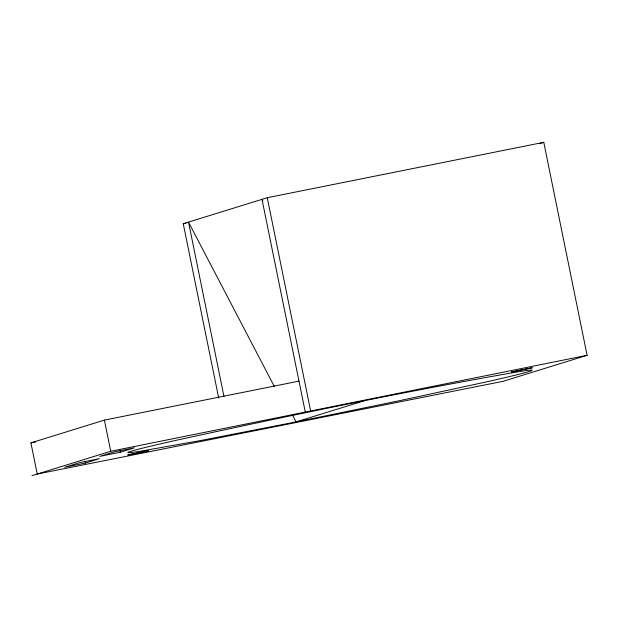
<?xml version="1.0" encoding="UTF-8"?>
<svg xmlns="http://www.w3.org/2000/svg" width="618" height="618" viewBox="0 0 618 618"><rect width="100%" height="100%" fill="white"/><g stroke="black" fill="none" stroke-linecap="round" stroke-linejoin="round"><path stroke-width="0.93" d="M218.718 398.062L183.252 223.731L267.254 197.714L543.77 142.333L587.1 355.296L503.098 381.314L37.242 474.045L30.9 442.874L104.396 420.109L298.988 381.136M539.398 143.685L543.77 142.333M31.989 475.667L110.738 451.271L587.1 355.296M85.338 463.067L99.436 458.664L79.652 462.619L64.751 467.239L85.338 463.067L84.952 461.175M120.332 452.229L134.438 447.818L114.654 451.781L99.745 456.401L120.332 452.229L119.954 450.337M364.064 400.835L295.991 421.924L200.95 440.456L140.502 451.202A206.227 3.6 -11.5 0 1 174.539 440.657C289.131 415.659 403.987 391.619 519.56 371.557A206.227 3.6 -11.5 0 1 485.516 382.102L400.147 400.557L295.991 421.924L292.53 415.196M183.252 223.731L186.08 223.168M30.9 442.874L35.62 441.932M262.889 201.043L262.001 199.344L305.331 412.299M274.384 386.582L188.505 222.109L223.955 396.37M267.254 197.714L310.576 410.676M104.396 420.109L110.738 451.271M127.926 454.918L148.513 450.746L127.926 454.918M511.905 371.866L511.503 371.997L532.283 367.78L511.905 371.866"/></g></svg>
